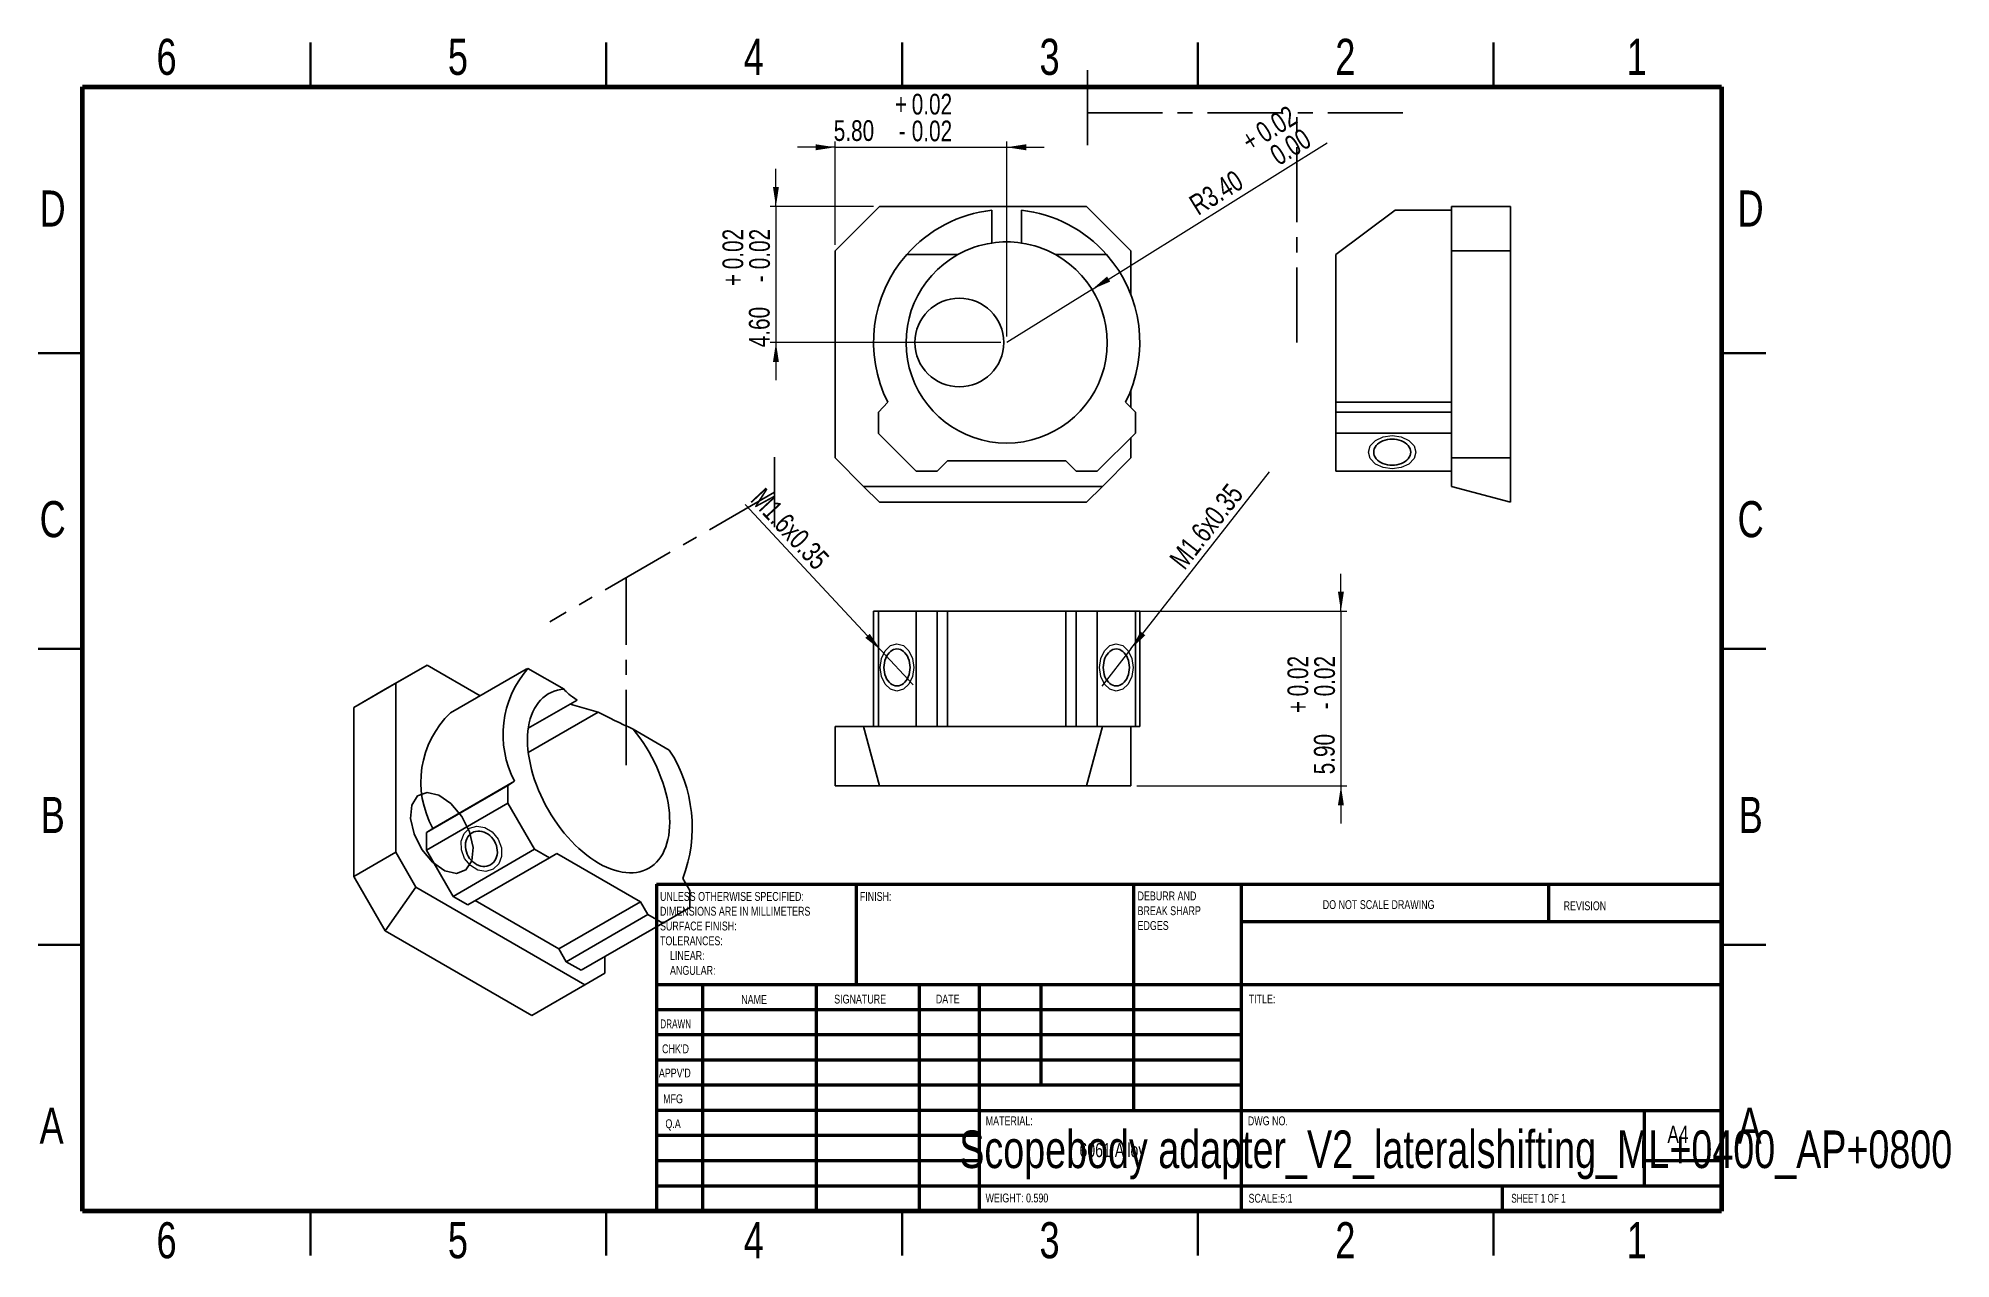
# Model space of a CAD drawing. Header units: millimetres. Extents: x 2 to 326, y 2 to 208.
import ezdxf

# ---------------------------------------------------------------- set-up
doc = ezdxf.new("R2010")
doc.units = ezdxf.units.MM
doc.linetypes.add('CENTERX2', pattern=[20.32, 12.7, -2.54, 2.54, -2.54])
doc.styles.add('SLDTEXTSTYLE0', font='TXT', dxfattribs={"width": 0.75})
doc.styles.add('SLDTEXTSTYLE1', font='TXT', dxfattribs={"width": 0.686449})
doc.styles.add('SLDTEXTSTYLE2', font='TXT', dxfattribs={"width": 0.6875})
doc.dimstyles.new('SLDDIMSTYLE0', dxfattribs={"dimtxt": 3.5, "dimasz": 3.302, "dimexe": 0, "dimexo": 0.0625, "dimgap": 0.875, "dimtad": 1, "dimlfac": 0.2, "dimrnd": 1e-09, "dimzin": 4, "dimdsep": 46, "dimtxsty": 'SLDTEXTSTYLE0', "dimsah": 1, "dimcen": 0.09, "dimadec": 0, "dimazin": 1, "dimtol": 1, "dimtp": 0.02, "dimtm": 0.02, "dimtfac": 1, "dimtmove": 0, "dimatfit": 0, "dimfxl": 0, "dimfrac": 2, "dimtolj": 1, "dimarcsym": 0})
doc.dimstyles.new('SLDDIMSTYLE1', dxfattribs={"dimtxt": 3.5, "dimasz": 3.302, "dimexe": 0, "dimexo": 0.0625, "dimgap": 0.875, "dimtad": 1, "dimlfac": 0.2, "dimrnd": 1e-09, "dimzin": 4, "dimdsep": 46, "dimtxsty": 'SLDTEXTSTYLE0', "dimsah": 1, "dimcen": 0, "dimadec": 0, "dimazin": 1, "dimtol": 1, "dimtp": 0.02, "dimtfac": 1, "dimtofl": 0, "dimtmove": 0, "dimatfit": 3, "dimfxl": 0, "dimfrac": 2, "dimtolj": 1, "dimtzin": 0, "dimarcsym": 0})
doc.dimstyles.new('SLDDIMSTYLE2', dxfattribs={"dimtxt": 3.5, "dimasz": 3.302, "dimexe": 0, "dimexo": 0.0625, "dimgap": 0.875, "dimtad": 1, "dimlfac": 0.2, "dimrnd": 1e-09, "dimzin": 12, "dimdsep": 46, "dimtxsty": 'SLDTEXTSTYLE0', "dimblk1": 'NONE', "dimsah": 1, "dimcen": 0, "dimadec": 0, "dimazin": 3, "dimtfac": 1, "dimtmove": 0, "dimatfit": 3, "dimldrblk": 'NONE', "dimfxl": 0, "dimfrac": 2, "dimtolj": 1, "dimtzin": 12, "dimarcsym": 0})

# ---------------------------------------------------------------- blocks, each defined once
blk = doc.blocks.new('SW_NOTE_0')
at = {"color": 0, "linetype": 'Continuous', "lineweight": 0, "char_height": 1.5, "attachment_point": 1, "style": 'SLDTEXTSTYLE0'}
for s, insert in [('UNLESS OTHERWISE SPECIFIED:', (0, 1.93)), ('SURFACE FINISH:', (0, -3.07)), ('DIMENSIONS ARE IN MILLIMETERS', (0, -0.57)), ('TOLERANCES:', (0, -5.57)), ('LINEAR:', (1.69, -8.07)), ('ANGULAR:', (1.69, -10.57))]:
    blk.add_mtext(s, dxfattribs=dict(at, insert=insert))
blk = doc.blocks.new('SW_NOTE_0_1')
at = {"color": 0, "linetype": 'Continuous', "lineweight": 0, "char_height": 1.5, "attachment_point": 1, "style": 'SLDTEXTSTYLE0'}
for s, insert in [('DEBURR AND', (0, 1.93)), ('BREAK SHARP', (0, -0.57)), ('EDGES', (0, -3.07))]:
    blk.add_mtext(s, dxfattribs=dict(at, insert=insert))
blk = doc.blocks.new('_D')
at = {"color": 7, "linetype": 'Continuous', "lineweight": 0}
for p, q in [((127.19, 179.78), (127.19, 186.13)), ((143.69, 179.78), (126.19, 179.78)), ((127.19, 179.78), (127.19, 156.78)), ((165.19, 156.78), (126.19, 156.78)), ((127.19, 156.78), (127.19, 150.43))]:
    blk.add_line(p, q, dxfattribs=at)
at = {"color": 7, "linetype": 'Continuous', "lineweight": 18}
for points in [[(127.19, 179.78), (127.69, 183.08), (126.68, 183.08)], [(127.19, 156.78), (126.68, 153.48), (127.69, 153.48)]]:
    blk.add_solid(points, dxfattribs=at)
at = {"color": 7, "linetype": 'Continuous', "lineweight": 18, "char_height": 3.5, "attachment_point": 1, "rotation": 90, "style": 'SLDTEXTSTYLE0'}
for s, insert in [('0.02', (118.15, 169.16)), ('0.02', (122.67, 169.16)), ('+', (118.15, 166.33)), ('-', (122.67, 166.97)), ('4.60', (122.62, 155.98))]:
    blk.add_mtext(s, dxfattribs=dict(at, insert=insert))
blk = doc.blocks.new('_D_1')
at = {"color": 7, "linetype": 'Continuous', "lineweight": 0}
for p, q in [((137.19, 173.28), (137.19, 190.78)), ((166.19, 157.78), (166.19, 190.78)), ((137.19, 189.78), (130.84, 189.78)), ((137.19, 189.78), (166.19, 189.78)), ((166.19, 189.78), (172.54, 189.78))]:
    blk.add_line(p, q, dxfattribs=at)
at = {"color": 7, "linetype": 'Continuous', "lineweight": 18}
for points in [[(137.19, 189.78), (133.88, 190.29), (133.88, 189.27)], [(166.19, 189.78), (169.49, 189.27), (169.49, 190.29)]]:
    blk.add_solid(points, dxfattribs=at)
at = {"color": 7, "linetype": 'Continuous', "lineweight": 18, "char_height": 3.5, "attachment_point": 1, "style": 'SLDTEXTSTYLE0'}
for s, insert in [('+', (147.31, 198.82)), ('0.02', (150.14, 198.82)), ('5.80', (136.96, 194.35)), ('0.02', (150.14, 194.29)), ('-', (147.95, 194.29))]:
    blk.add_mtext(s, dxfattribs=dict(at, insert=insert))
blk = doc.blocks.new('_D_2')
at = {"color": 7, "linetype": 'Continuous', "lineweight": 0}
for q in [(220.38, 190.51), (166.19, 156.78)]:
    blk.add_line((180.62, 165.76), q, dxfattribs=at)
at = {"color": 7, "linetype": 'Continuous', "lineweight": 18}
blk.add_solid([(180.62, 165.76), (183.69, 167.08), (183.15, 167.94)], dxfattribs=at)
at = {"color": 7, "linetype": 'Continuous', "lineweight": 18, "char_height": 3.5, "attachment_point": 1, "rotation": 31.8945, "style": 'SLDTEXTSTYLE0'}
for s, insert in [('0.02', (207.93, 193.38)), ('+', (205.52, 191.89)), ('0.00', (210.32, 189.54)), ('R3.40', (196.7, 181.13))]:
    blk.add_mtext(s, dxfattribs=dict(at, insert=insert))
blk = doc.blocks.new('_D_3')
at = {"color": 7, "linetype": 'Continuous', "lineweight": 0}
for p, q in [((222.69, 111.36), (222.69, 117.71)), ((184.19, 111.36), (223.69, 111.36)), ((222.69, 111.36), (222.69, 81.86)), ((188.19, 81.86), (223.69, 81.86)), ((222.69, 81.86), (222.69, 75.51))]:
    blk.add_line(p, q, dxfattribs=at)
at = {"color": 7, "linetype": 'Continuous', "lineweight": 18}
for points in [[(222.69, 111.36), (223.19, 114.67), (222.18, 114.67)], [(222.69, 81.86), (222.18, 78.56), (223.19, 78.56)]]:
    blk.add_solid(points, dxfattribs=at)
at = {"color": 7, "linetype": 'Continuous', "lineweight": 18, "char_height": 3.5, "attachment_point": 1, "rotation": 90, "style": 'SLDTEXTSTYLE0'}
for s, insert in [('0.02', (213.65, 96.98)), ('0.02', (218.17, 96.98)), ('+', (213.65, 94.15)), ('-', (218.17, 94.79)), ('5.90', (218.12, 83.8))]:
    blk.add_mtext(s, dxfattribs=dict(at, insert=insert))
blk = doc.blocks.new('_D_4')
at = {"color": 7, "linetype": 'Continuous', "lineweight": 0}
for q in [(210.63, 134.91), (182.25, 98.72)]:
    blk.add_line((187.19, 105.01), q, dxfattribs=at)
at = {"color": 7, "linetype": 'Continuous', "lineweight": 18}
blk.add_solid([(187.19, 105.01), (189.63, 107.3), (188.83, 107.92)], dxfattribs=at)
at = {"color": 7, "linetype": 'Continuous', "lineweight": 18, "insert": (193.49, 120.34), "char_height": 3.5, "attachment_point": 1, "rotation": 51.9015, "style": 'SLDTEXTSTYLE0'}
blk.add_mtext('M1.6x0.35', dxfattribs=at)
blk = doc.blocks.new('_None')
blk = doc.blocks.new('_D_5')
at = {"color": 7, "linetype": 'Continuous', "lineweight": 0}
for q in [(121.98, 129.41), (150.38, 98.94)]:
    blk.add_line((144.92, 104.79), q, dxfattribs=at)
at = {"color": 7, "linetype": 'Continuous', "lineweight": 18}
blk.add_solid([(144.92, 104.79), (143.04, 107.55), (142.3, 106.86)], dxfattribs=at)
at = {"color": 7, "linetype": 'Continuous', "lineweight": 18, "insert": (125.27, 132.48), "char_height": 3.5, "attachment_point": 1, "rotation": 312.9866, "style": 'SLDTEXTSTYLE0'}
blk.add_mtext('M1.6x0.35', dxfattribs=at)

msp = doc.modelspace()

# ---------------------------------------------------------------- linework, layer by layer
at = {"color": 7, "linetype": 'Continuous', "lineweight": 35}
for p, q in [((48.5, 200), (48.5, 207.5)), ((98.5, 200), (98.5, 207.5)), ((148.5, 207.5), (148.5, 200)), ((148.5, 200), (148.5, 207.5)), ((198.5, 200), (198.5, 207.5)), ((248.5, 200), (248.5, 207.5)), ((10, 155), (2.5, 155)), ((287, 155), (294.5, 155)), ((2.5, 105), (10, 105)), ((10, 105), (2.5, 105)), ((294.5, 105), (287, 105)), ((287, 105), (294.5, 105)), ((10, 55), (2.5, 55)), ((287, 55), (294.5, 55)), ((48.5, 10), (48.5, 2.5)), ((98.5, 10), (98.5, 2.5)), ((148.5, 2.5), (148.5, 10)), ((148.5, 10), (148.5, 2.5)), ((198.5, 10), (198.5, 2.5)), ((248.5, 10), (248.5, 2.5))]:
    msp.add_line(p, q, dxfattribs=at)
at = {"color": 7, "linetype": 'CENTERX2'}
for p, q in [((179.834, 202.832), (179.834, 188.332)), ((179.834, 195.582), (233.498, 195.582)), ((215.24, 156.782), (215.24, 195.582)), ((126.932, 137.421), (126.932, 125.581)), ((126.932, 131.501), (88.986, 109.595)), ((101.897, 85.367), (101.897, 117.048))]:
    msp.add_line(p, q, dxfattribs=at)
at = {"color": 7, "linetype": 'Continuous', "lineweight": 70}
for p, q in [((10, 10), (10, 200)), ((10, 200), (287, 200)), ((287, 200), (287, 10)), ((287, 10), (10, 10))]:
    msp.add_line(p, q, dxfattribs=at)
at = {"color": 7, "linetype": 'Continuous', "lineweight": 25}
for p, q in [((144.686, 179.782), (137.186, 172.282)), ((144.686, 179.782), (179.686, 179.782)), ((163.686, 179.143), (163.686, 173.597)), ((168.686, 173.597), (168.686, 179.143)), ((187.186, 172.282), (179.686, 179.782)), ((221.85, 171.643), (231.85, 179.143)), ((241.35, 179.143), (231.85, 179.143)), ((241.35, 172.282), (241.35, 179.782)), ((241.35, 179.782), (251.35, 179.782)), ((251.35, 179.782), (251.35, 172.282)), ((137.186, 137.282), (137.186, 172.282)), ((149.292, 171.643), (157.93, 171.643)), ((174.442, 171.643), (183.08, 171.643)), ((187.186, 172.282), (187.186, 164.86)), ((221.85, 146.678), (221.85, 171.643)), ((241.35, 172.282), (241.35, 164.86)), ((251.35, 172.282), (241.35, 172.282)), ((251.35, 172.282), (251.35, 137.282)), ((241.35, 148.704), (241.35, 164.86)), ((187.186, 148.704), (187.186, 145.782)), ((241.35, 148.704), (241.35, 145.782)), ((146.084, 146.674), (144.513, 145.018)), ((187.953, 145.014), (186.289, 146.678)), ((221.85, 146.678), (241.35, 146.678)), ((221.85, 145.014), (221.85, 146.678)), ((241.35, 145.014), (241.35, 145.782)), ((144.513, 145.018), (144.513, 141.386)), ((187.953, 141.479), (187.953, 145.014)), ((221.85, 145.014), (241.35, 145.014)), ((221.85, 141.479), (221.85, 145.014)), ((241.35, 145.014), (241.35, 141.479)), ((144.513, 141.386), (150.884, 135.015)), ((181.489, 135.014), (187.953, 141.479)), ((187.186, 140.711), (187.186, 137.282)), ((241.35, 141.479), (221.85, 141.479)), ((221.85, 135.014), (221.85, 141.479)), ((241.35, 140.711), (241.35, 141.479)), ((241.35, 140.711), (241.35, 137.282)), ((137.186, 137.282), (142.006, 132.461)), ((154.419, 135.015), (156.186, 136.782)), ((156.186, 136.782), (176.186, 136.782)), ((176.186, 136.782), (177.953, 135.014)), ((182.365, 132.461), (187.186, 137.282)), ((241.35, 137.282), (251.35, 137.282)), ((241.35, 132.461), (241.35, 137.282)), ((251.35, 137.282), (251.35, 129.782)), ((150.884, 135.015), (154.419, 135.015)), ((177.953, 135.014), (181.489, 135.014)), ((221.85, 135.014), (241.35, 135.014)), ((142.006, 132.461), (182.365, 132.461)), ((142.006, 132.461), (144.686, 129.782)), ((179.686, 129.782), (144.686, 129.782)), ((179.686, 129.782), (182.365, 132.461)), ((251.35, 129.782), (241.35, 132.461)), ((143.686, 111.365), (143.686, 91.865)), ((143.686, 111.365), (144.513, 111.365)), ((144.513, 111.365), (144.513, 91.865)), ((144.513, 111.365), (150.884, 111.365)), ((150.884, 91.865), (150.884, 111.365)), ((150.884, 111.365), (154.419, 111.365)), ((154.419, 111.365), (154.419, 91.865)), ((154.419, 111.365), (156.186, 111.365)), ((156.186, 111.365), (156.186, 91.865)), ((156.186, 111.365), (176.186, 111.365)), ((176.186, 111.365), (176.186, 91.865)), ((176.186, 111.365), (177.953, 111.365)), ((177.953, 91.865), (177.953, 111.365)), ((177.953, 111.365), (181.489, 111.365)), ((181.489, 111.365), (181.489, 91.865)), ((181.489, 111.365), (187.953, 111.365)), ((187.953, 91.865), (187.953, 111.365)), ((187.953, 111.365), (188.686, 111.365)), ((188.686, 91.865), (188.686, 111.365)), ((61.16, 98.183), (68.231, 102.265)), ((68.231, 102.265), (62.928, 99.203)), ((68.231, 102.265), (77.198, 97.089)), ((84.983, 101.583), (72.185, 94.194)), ((85.277, 101.699), (91.385, 98.173)), ((62.928, 99.203), (55.857, 95.121)), ((55.857, 95.121), (61.16, 98.183)), ((62.928, 70.624), (62.928, 99.203)), ((55.857, 66.542), (55.857, 95.121)), ((85.332, 87.493), (97.148, 94.314)), ((93.612, 96.355), (85.333, 91.576)), ((97.148, 94.314), (92.434, 95.675)), ((103.06, 91.433), (109.169, 87.906)), ((137.186, 81.865), (137.186, 91.865)), ((137.186, 91.865), (142.006, 91.865)), ((142.006, 91.865), (144.686, 81.865)), ((142.006, 91.865), (182.365, 91.865)), ((179.686, 81.865), (182.365, 91.865)), ((182.365, 91.865), (187.186, 91.865)), ((187.186, 91.865), (187.186, 81.865)), ((187.186, 91.865), (187.953, 91.865)), ((187.953, 91.865), (188.686, 91.865)), ((68.109, 73.949), (81.898, 81.909)), ((69.22, 74.661), (83.008, 82.621)), ((83.008, 82.621), (81.898, 81.909)), ((81.898, 81.909), (81.898, 78.944)), ((144.686, 81.865), (137.186, 81.865)), ((179.686, 81.865), (144.686, 81.865)), ((187.186, 81.865), (179.686, 81.865)), ((81.898, 78.944), (68.109, 70.984)), ((81.898, 78.944), (86.402, 71.141)), ((69.22, 74.661), (68.109, 73.949)), ((68.109, 70.984), (68.109, 73.949)), ((72.614, 63.181), (86.402, 71.141)), ((86.402, 71.141), (88.902, 69.698)), ((55.857, 66.542), (62.928, 70.624)), ((62.928, 70.624), (66.337, 64.72)), ((68.109, 70.984), (72.614, 63.181)), ((88.902, 69.698), (75.114, 61.738)), ((88.902, 69.698), (90.152, 70.42)), ((90.152, 70.42), (104.294, 62.256)), ((61.16, 57.356), (55.857, 66.542)), ((66.337, 64.72), (61.16, 57.356)), ((66.337, 64.72), (94.875, 48.245)), ((112.615, 64.174), (111.438, 66.212)), ((75.114, 61.738), (72.614, 63.181)), ((76.363, 62.459), (90.505, 54.296)), ((104.294, 62.256), (90.505, 54.296)), ((104.294, 62.256), (105.544, 60.09)), ((112.615, 61.287), (112.615, 64.174)), ((91.755, 52.13), (105.544, 60.09)), ((108.044, 58.647), (94.255, 50.687)), ((105.544, 60.09), (108.044, 58.647)), ((108.044, 58.647), (112.615, 61.287)), ((85.909, 43.069), (61.16, 57.356)), ((90.505, 54.296), (91.755, 52.13)), ((94.255, 50.687), (91.755, 52.13)), ((98.283, 53.013), (98.283, 50.214)), ((94.875, 48.245), (98.283, 50.214)), ((85.909, 43.069), (94.875, 48.245))]:
    msp.add_line(p, q, dxfattribs=at)
at = {"color": 7, "linetype": 'Continuous', "lineweight": 50}
for p, q in [((107, 65.25), (287, 65.25)), ((107, 65.25), (107, 10)), ((140.8, 48.25), (140.8, 65.25)), ((187.6, 65.25), (187.6, 27)), ((205.8, 65.25), (205.8, 10)), ((257.8, 58.875), (257.8, 65.25)), ((287, 58.875), (205.8, 58.875)), ((287, 48.25), (107, 48.25)), ((114.8, 48.25), (114.8, 10)), ((133.991, 48.25), (133.991, 10)), ((151.399, 48.25), (151.399, 10)), ((161.6, 10), (161.6, 48.25)), ((172, 31.25), (172, 48.25)), ((205.8, 44), (107, 44)), ((205.8, 39.75), (107, 39.75)), ((205.8, 35.5), (107, 35.5)), ((205.8, 31.25), (107, 31.25)), ((161.6, 27), (107, 27)), ((161.6, 27), (287, 27)), ((274, 14.25), (274, 27)), ((161.6, 22.75), (107, 22.75)), ((161.6, 18.5), (107, 18.5)), ((287, 18.5), (274, 18.5)), ((107, 14.25), (287, 14.25)), ((250, 10), (250, 14.25))]:
    msp.add_line(p, q, dxfattribs=at)
at = {"color": 7, "linetype": 'Continuous', "lineweight": 18, "flags": 128}
for points in [[(235.35, 138.246), (235.046, 137.164), (234.179, 136.246), (232.881, 135.633), (231.35, 135.418), (229.819, 135.633), (228.522, 136.246), (227.655, 137.164), (227.35, 138.246), (227.655, 139.329), (228.522, 140.246), (229.819, 140.859), (231.35, 141.075), (232.881, 140.859), (234.179, 140.246), (235.046, 139.329), (235.35, 138.246)], [(147.651, 97.865), (146.569, 98.169), (145.651, 99.036), (145.038, 100.334), (144.823, 101.865), (145.038, 103.395), (145.651, 104.693), (146.569, 105.56), (147.651, 105.865), (148.734, 105.56), (149.651, 104.693), (150.265, 103.395), (150.48, 101.865), (150.265, 100.334), (149.651, 99.036), (148.734, 98.169), (147.651, 97.865)], [(184.721, 97.865), (183.639, 98.169), (182.721, 99.036), (182.108, 100.334), (181.893, 101.865), (182.108, 103.395), (182.721, 104.693), (183.639, 105.56), (184.721, 105.865), (185.804, 105.56), (186.721, 104.693), (187.334, 103.395), (187.55, 101.865), (187.334, 100.334), (186.721, 99.036), (185.804, 98.169), (184.721, 97.865)], [(74.571, 69.589), (74.021, 71.039), (73.985, 72.517), (74.469, 73.798), (75.399, 74.686), (76.634, 75.047), (77.985, 74.826), (79.247, 74.056), (80.228, 72.855), (80.778, 71.405), (80.814, 69.927), (80.33, 68.647), (79.399, 67.758), (78.165, 67.397), (76.814, 67.618), (75.552, 68.388), (74.571, 69.589)]]:
    msp.add_lwpolyline(points, dxfattribs=at)
at = {"color": 7, "linetype": 'Continuous', "lineweight": 25, "flags": 128}
for points in [[(231.35, 140.456), (230.942, 140.437), (230.541, 140.381), (230.154, 140.288), (229.788, 140.16), (229.448, 139.999), (229.14, 139.809), (228.871, 139.592), (228.644, 139.351), (228.463, 139.092), (228.332, 138.818), (228.252, 138.535), (228.225, 138.246), (228.252, 137.958), (228.332, 137.674), (228.463, 137.401), (228.644, 137.141), (228.871, 136.901), (229.14, 136.684), (229.448, 136.493), (229.788, 136.333), (230.154, 136.205), (230.541, 136.112), (230.942, 136.056), (231.35, 136.037), (231.758, 136.056), (232.159, 136.112), (232.546, 136.205), (232.913, 136.333), (233.252, 136.493), (233.56, 136.684), (233.829, 136.901), (234.056, 137.141), (234.237, 137.401), (234.369, 137.674), (234.448, 137.958), (234.475, 138.246), (234.448, 138.535), (234.369, 138.818), (234.237, 139.092), (234.056, 139.351), (233.829, 139.592), (233.56, 139.809), (233.252, 139.999), (232.913, 140.16), (232.546, 140.288), (232.159, 140.381), (231.758, 140.437), (231.35, 140.456)], [(149.861, 101.865), (149.842, 102.272), (149.786, 102.673), (149.693, 103.06), (149.565, 103.427), (149.404, 103.767), (149.214, 104.074), (148.997, 104.344), (148.756, 104.571), (148.497, 104.752), (148.223, 104.883), (147.94, 104.963), (147.651, 104.99), (147.363, 104.963), (147.079, 104.883), (146.806, 104.752), (146.547, 104.571), (146.306, 104.344), (146.089, 104.074), (145.898, 103.767), (145.738, 103.427), (145.61, 103.06), (145.517, 102.673), (145.461, 102.272), (145.442, 101.865), (145.461, 101.457), (145.517, 101.056), (145.61, 100.669), (145.738, 100.302), (145.898, 99.962), (146.089, 99.655), (146.306, 99.385), (146.547, 99.158), (146.806, 98.977), (147.079, 98.846), (147.363, 98.766), (147.651, 98.74), (147.94, 98.766), (148.223, 98.846), (148.497, 98.977), (148.756, 99.158), (148.997, 99.385), (149.214, 99.655), (149.404, 99.962), (149.565, 100.302), (149.693, 100.669), (149.786, 101.056), (149.842, 101.457), (149.861, 101.865)], [(186.931, 101.865), (186.912, 102.272), (186.856, 102.673), (186.763, 103.06), (186.635, 103.427), (186.474, 103.767), (186.284, 104.074), (186.066, 104.344), (185.826, 104.571), (185.567, 104.752), (185.293, 104.883), (185.01, 104.963), (184.721, 104.99), (184.433, 104.963), (184.149, 104.883), (183.876, 104.752), (183.616, 104.571), (183.376, 104.344), (183.159, 104.074), (182.968, 103.767), (182.808, 103.427), (182.68, 103.06), (182.587, 102.673), (182.53, 102.272), (182.512, 101.865), (182.53, 101.457), (182.587, 101.056), (182.68, 100.669), (182.808, 100.302), (182.968, 99.962), (183.159, 99.655), (183.376, 99.385), (183.616, 99.158), (183.876, 98.977), (184.149, 98.846), (184.433, 98.766), (184.721, 98.74), (185.01, 98.766), (185.293, 98.846), (185.567, 98.977), (185.826, 99.158), (186.066, 99.385), (186.284, 99.655), (186.474, 99.962), (186.635, 100.302), (186.763, 100.669), (186.856, 101.056), (186.912, 101.457), (186.931, 101.865)], [(103.06, 91.433), (103.64, 90.701), (104.199, 89.945), (104.737, 89.165), (105.251, 88.366), (105.739, 87.548), (106.201, 86.715), (106.635, 85.869), (107.039, 85.013), (107.412, 84.15), (107.754, 83.283), (108.062, 82.413), (108.336, 81.544), (108.575, 80.678), (108.779, 79.819), (108.946, 78.969), (109.077, 78.131), (109.17, 77.306), (109.225, 76.499), (109.243, 75.711), (109.224, 74.944), (109.166, 74.202), (109.071, 73.487), (108.939, 72.801), (108.77, 72.145), (108.565, 71.523), (108.324, 70.935), (108.048, 70.384), (107.738, 69.872), (107.396, 69.401), (107.021, 68.97), (106.615, 68.583), (106.18, 68.24), (105.717, 67.943), (105.227, 67.691), (104.712, 67.487), (104.174, 67.331), (103.613, 67.222), (103.033, 67.162), (102.434, 67.151), (101.819, 67.189), (101.19, 67.275), (100.548, 67.409), (99.895, 67.592), (99.235, 67.822), (98.567, 68.098), (97.896, 68.42), (97.223, 68.787), (96.549, 69.198), (95.878, 69.651), (95.211, 70.144), (94.55, 70.678), (93.898, 71.248), (93.256, 71.855), (92.626, 72.496), (92.011, 73.168), (91.412, 73.871), (90.832, 74.601), (90.272, 75.356), (89.733, 76.134), (89.218, 76.933), (88.728, 77.75), (88.265, 78.583), (87.83, 79.428), (87.424, 80.283), (87.05, 81.146), (86.707, 82.014), (86.397, 82.883), (86.121, 83.752), (85.881, 84.618), (85.675, 85.477), (85.506, 86.328), (85.374, 87.167), (85.279, 87.992), (85.222, 88.801), (85.202, 89.59), (85.22, 90.357), (85.276, 91.1), (85.369, 91.817), (85.499, 92.505), (85.667, 93.162), (85.87, 93.786), (86.109, 94.375), (86.384, 94.927), (86.692, 95.441), (87.033, 95.915), (87.406, 96.347), (87.81, 96.736), (88.244, 97.081), (88.706, 97.381), (89.195, 97.635), (89.708, 97.841), (90.246, 98), (90.805, 98.111), (91.385, 98.173)], [(78.962, 68.516), (79.237, 68.706), (79.481, 68.938), (79.689, 69.21), (79.857, 69.516), (79.984, 69.852), (80.067, 70.211), (80.104, 70.587), (80.094, 70.974), (80.039, 71.365), (79.938, 71.754), (79.794, 72.134), (79.609, 72.498), (79.386, 72.84), (79.129, 73.155), (78.843, 73.436), (78.532, 73.68), (78.201, 73.882), (77.857, 74.038), (77.505, 74.146), (77.151, 74.204), (76.801, 74.211), (76.462, 74.166), (76.139, 74.072), (75.837, 73.929), (75.562, 73.739), (75.318, 73.506), (75.11, 73.234), (74.941, 72.928), (74.815, 72.593), (74.732, 72.234), (74.695, 71.858), (74.705, 71.471), (74.76, 71.079), (74.861, 70.69), (75.005, 70.311), (75.19, 69.947), (75.413, 69.604), (75.669, 69.29), (75.956, 69.008), (76.267, 68.764), (76.598, 68.563), (76.942, 68.407), (77.294, 68.299), (77.648, 68.241), (77.997, 68.234), (78.337, 68.278), (78.66, 68.373), (78.962, 68.516)]]:
    msp.add_lwpolyline(points, dxfattribs=at)
at = {"color": 7, "linetype": 'Continuous', "flags": 128}
msp.add_lwpolyline([(75.778, 69.174), (74.798, 67.634), (73.196, 67.047), (71.214, 67.503), (69.156, 68.931), (67.333, 71.114), (66.024, 73.72), (65.427, 76.352), (65.635, 78.61), (66.614, 80.15), (68.216, 80.736), (70.198, 80.281), (72.257, 78.853), (74.079, 76.67), (75.389, 74.064), (75.985, 71.432), (75.778, 69.174)], dxfattribs=at)
at = {"color": 7, "linetype": 'Continuous'}
msp.add_circle((158.186, 156.782), 7.5, dxfattribs=at)
at = {"color": 7, "linetype": 'Continuous', "lineweight": 25}
for centre, radius, start, end in [((166.186, 156.782), 22.5, 96.37937, 138.66392), ((166.186, 156.782), 22.5, 41.33608, 83.62063), ((166.186, 156.782), 22.5, 138.66392, 206.69384), ((166.186, 156.782), 17, 119.05456, 60.94544), ((166.186, 156.782), 17, 98.45652, 119.05456), ((166.186, 156.782), 17, 81.54348, 98.45652), ((166.186, 156.782), 17, 60.94544, 81.54348), ((166.186, 156.782), 22.5, 333.31673, 41.33608), ((98.049, 90.507), 16.982, 138.77096, 207.6683), ((83.266, 82.521), 16.095, 133.50688, 209.23031), ((88.99, 74.829), 24.046, 338.99902, 32.94562)]:
    msp.add_arc(centre, radius, start, end, dxfattribs=at)
for major_axis, start_param, end_param in [((26.486, -10.575), 2.9835094, 3.0475381), ((20.012, -7.99), 3.3257572, 3.6852609), ((20.012, -7.99), 3.9804491, 4.3399528)]:
    msp.add_ellipse((111.233, 90.757), major_axis=major_axis, ratio=0.119714, start_param=start_param, end_param=end_param, dxfattribs=at)

# ---------------------------------------------------------------- block references
at = {"color": 7, "linetype": 'Continuous', "lineweight": 0}
for name, p in [('SW_NOTE_0', (107.594, 61.987)), ('SW_NOTE_0_1', (188.309, 62.069))]:
    msp.add_blockref(name, p, dxfattribs=at)

# ---------------------------------------------------------------- texts
for s, insert, char_height, attachment_point, style in [('6', (24.189, 208.114), 6.096, 2, 'SLDTEXTSTYLE0'), ('5', (73.439, 208.114), 6.096, 2, 'SLDTEXTSTYLE0'), ('4', (123.439, 208.114), 6.096, 2, 'SLDTEXTSTYLE0'), ('3', (173.439, 208.114), 6.096, 2, 'SLDTEXTSTYLE0'), ('2', (223.439, 208.114), 6.096, 2, 'SLDTEXTSTYLE0'), ('1', (272.689, 208.114), 6.096, 2, 'SLDTEXTSTYLE0'), ('D', (4.93, 182.476), 6.096, 2, 'SLDTEXTSTYLE0'), ('D', (291.93, 182.476), 6.096, 2, 'SLDTEXTSTYLE0'), ('C', (4.937, 129.976), 6.096, 2, 'SLDTEXTSTYLE0'), ('C', (291.937, 129.976), 6.096, 2, 'SLDTEXTSTYLE0'), ('B', (4.953, 79.976), 6.096, 2, 'SLDTEXTSTYLE0'), ('B', (291.953, 79.976), 6.096, 2, 'SLDTEXTSTYLE0'), ('FINISH:', (141.371, 63.919), 1.5, 1, 'SLDTEXTSTYLE0'), ('DO NOT SCALE DRAWING', (219.615, 62.533), 1.5, 1, 'SLDTEXTSTYLE0'), ('REVISION', (260.328, 62.335), 1.5, 1, 'SLDTEXTSTYLE0'), ('NAME', (121.322, 46.501), 1.5, 1, 'SLDTEXTSTYLE0'), ('SIGNATURE', (137.034, 46.562), 1.5, 1, 'SLDTEXTSTYLE0'), ('DATE', (154.215, 46.576), 1.5, 1, 'SLDTEXTSTYLE0'), ('TITLE:', (207.09, 46.576), 1.5, 1, 'SLDTEXTSTYLE0'), ('DRAWN', (107.643, 42.385), 1.5, 1, 'SLDTEXTSTYLE1'), ("CHK'D", (107.939, 38.162), 1.5, 1, 'SLDTEXTSTYLE0'), ("APPV'D", (107.402, 34.066), 1.5, 1, 'SLDTEXTSTYLE0'), ('MFG', (108.124, 29.716), 1.5, 1, 'SLDTEXTSTYLE0'), ('A', (4.757, 27.476), 6.096, 2, 'SLDTEXTSTYLE0'), ('MATERIAL:', (162.646, 25.986), 1.5, 1, 'SLDTEXTSTYLE0'), ('DWG NO.', (206.953, 25.986), 1.5, 1, 'SLDTEXTSTYLE0'), ('A', (291.757, 27.476), 6.096, 2, 'SLDTEXTSTYLE0'), ('Q.A', (108.509, 25.505), 1.5, 1, 'SLDTEXTSTYLE0'), ('Scopebody adapter_V2_lateralshifting_ML+0400_AP+0800', (242.094, 23.607), 6.35, 2, 'SLDTEXTSTYLE0'), ('A4', (277.871, 24.406), 2.9104, 1, 'SLDTEXTSTYLE0'), ('6061 Alloy', (184.065, 21.486), 2.3813, 2, 'SLDTEXTSTYLE0'), ('WEIGHT: 0.590', (162.618, 12.949), 1.4986, 1, 'SLDTEXTSTYLE0'), ('SCALE:5:1', (207.074, 12.9), 1.5, 1, 'SLDTEXTSTYLE0'), ('SHEET 1 OF 1', (251.478, 12.9), 1.5, 1, 'SLDTEXTSTYLE2'), ('6', (24.189, 8.114), 6.096, 2, 'SLDTEXTSTYLE0'), ('5', (73.439, 8.114), 6.096, 2, 'SLDTEXTSTYLE0'), ('4', (123.439, 8.114), 6.096, 2, 'SLDTEXTSTYLE0'), ('3', (173.439, 8.114), 6.096, 2, 'SLDTEXTSTYLE0'), ('2', (223.439, 8.114), 6.096, 2, 'SLDTEXTSTYLE0'), ('1', (272.689, 8.114), 6.096, 2, 'SLDTEXTSTYLE0')]:
    msp.add_mtext(s, dxfattribs=dict(at, insert=insert, char_height=char_height, attachment_point=attachment_point, style=style))

# ---------------------------------------------------------------- dimensions: what is measured, and where the dimension line sits
at = {"color": 7, "linetype": 'Continuous', "lineweight": 18}
dim = msp.add_linear_dim(base=(166.186, 189.782), p1=(137.186, 172.282), p2=(166.186, 156.782), dimstyle='SLDDIMSTYLE0', dxfattribs=at)
dim.commit()
dim.dimension.update_dxf_attribs({"geometry": '_D_1', "text_midpoint": (148.075, 189.782), "dimtype": 160})
dim = msp.add_radius_dim(center=(166.186, 156.782), mpoint=(180.619, 165.764), dimstyle='SLDDIMSTYLE1', dxfattribs=at)
dim.commit()
dim.dimension.update_dxf_attribs({"geometry": '_D_2', "text_midpoint": (209.908, 183.99), "dimtype": 164})
for base, p1, p2, picture, middle in [((127.186, 156.782), (144.686, 179.782), (166.186, 156.782), '_D', (127.186, 167.095)), ((222.686, 81.865), (183.186, 111.365), (187.186, 81.865), '_D_3', (222.686, 94.916))]:
    dim = msp.add_linear_dim(base=base, p1=p1, p2=p2, angle=90, dimstyle='SLDDIMSTYLE0', dxfattribs=at)
    dim.commit()
    dim.dimension.update_dxf_attribs({"geometry": picture, "text_midpoint": middle, "dimtype": 160})
for p1, p2, picture, middle in [((182.253, 98.717), (187.189, 105.012), '_D_4', (203.908, 126.335)), ((150.379, 98.939), (144.924, 104.791), '_D_5', (129.394, 121.452))]:
    dim = msp.add_diameter_dim_2p(p1=p1, p2=p2, text='M1.6x0.35', dimstyle='SLDDIMSTYLE2', override={"dimpost": '<>'}, dxfattribs=at)
    dim.commit()
    dim.dimension.update_dxf_attribs({"geometry": picture, "text_midpoint": middle, "dimtype": 163})

doc.saveas('drawing.dxf')
